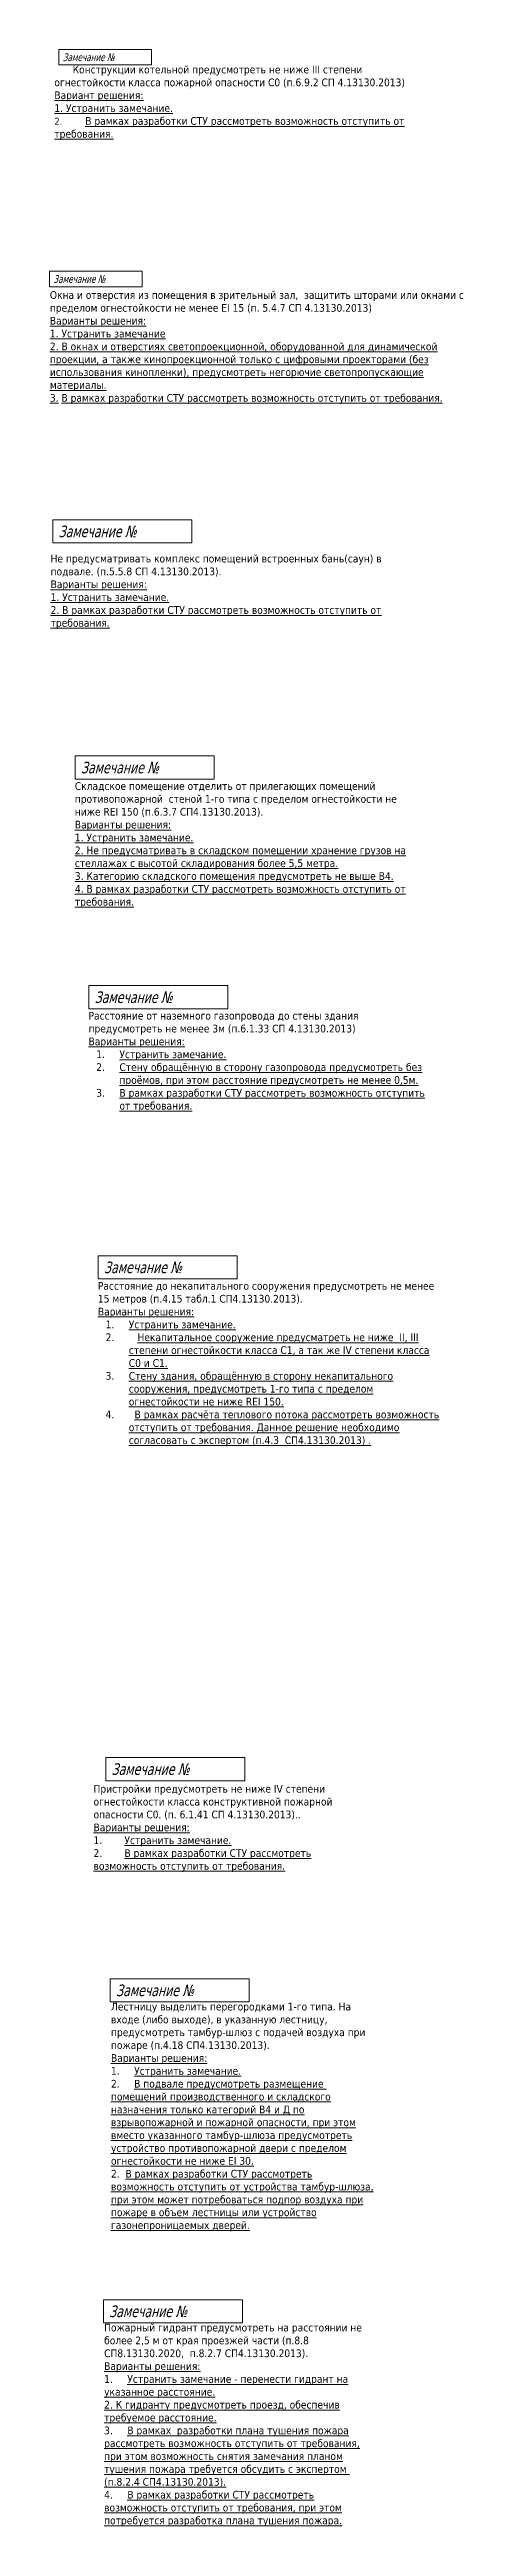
# Model space of a CAD drawing. Header units: millimetres. Extents: x -204396 to 1997851, y -2958255 to 237418.
# Drawn here: x 388876 to 421015, y -1356380 to -1163689 of the extents above; entities that cross this region are included whole.
import ezdxf

# ---------------------------------------------------------------- set-up
doc = ezdxf.new("R2010")
doc.units = ezdxf.units.MM
doc.layers.add('экспертиза', color=1, linetype='Continuous', lineweight=0)
doc.styles.add('ЭКСПЕРТИЗА', font='tahoma.ttf')

msp = doc.modelspace()

# ---------------------------------------------------------------- linework, layer by layer
at = {"layer": 'экспертиза', "ltscale": 777}
for points in [[(389597, -1163689), (396797, -1163689), (396797, -1164889), (389597, -1164889), (389597, -1163689)], [(388876, -1180938), (396076, -1180938), (396076, -1182138), (388876, -1182138), (388876, -1180938)]]:
    msp.add_lwpolyline(points, dxfattribs=at)
at = {"layer": 'экспертиза', "lineweight": 0}
for points in [[(389124, -1200274), (399924, -1200274), (399924, -1202074), (389124, -1202074), (389124, -1200274)], [(390858, -1218645), (401658, -1218645), (401658, -1220445), (390858, -1220445), (390858, -1218645)], [(391922, -1236511), (402722, -1236511), (402722, -1238311), (391922, -1238311), (391922, -1236511)], [(392648, -1257529), (403448, -1257529), (403448, -1259329), (392648, -1259329), (392648, -1257529)], [(393235, -1296562), (404035, -1296562), (404035, -1298362), (393235, -1298362), (393235, -1296562)], [(393584, -1313775), (404384, -1313775), (404384, -1315575), (393584, -1315575), (393584, -1313775)], [(393051, -1338744), (403851, -1338744), (403851, -1340544), (393051, -1340544), (393051, -1338744)]]:
    msp.add_lwpolyline(points, dxfattribs=at)

# ---------------------------------------------------------------- texts
at = {"layer": 'экспертиза', "ltscale": 777, "style": 'ЭКСПЕРТИЗА', "oblique": 14.99998, "width": 0.8}
for p in [(389897, -1164589), (389176, -1181838)]:
    msp.add_text('Замечание №', height=600, dxfattribs=at).set_placement(p)
at = {"layer": 'экспертиза', "lineweight": 0, "style": 'ЭКСПЕРТИЗА', "oblique": 14.99998, "width": 0.8}
for p in [(389574, -1201624), (391308, -1219995), (392372, -1237861), (393098, -1258879), (393685, -1297912), (394034, -1315125), (393501, -1340094)]:
    msp.add_text('Замечание №', height=900, dxfattribs=at).set_placement(p)
at = {"layer": 'экспертиза', "lineweight": 0, "ltscale": 100, "char_height": 600, "attachment_point": 1, "style": 'ЭКСПЕРТИЗА'}
for s, insert, width in [('\\pi1420.002;Конструкции котельной предусмотреть не ниже III степени огнестойкости класса пожарной опасности С0 {\\A1;(п.6.9.2 СП 4.13130.2013)\\P\\pi0;\\L\\C6;Вариант решения:\\P1. Устранить замечание.\\P\\A0;\\H0.91667x;\\l2.^I\\H1.0909x;\\LВ рамках разработки СТУ рассмотреть возможность отступить от требования. }', (389243, -1164944), 29497.18), ('Окна и отверстия из помещения в зрительный зал,  защитить шторами или окнами с пределом огнестойкости не менее EI 15 (п. 5.4.7 СП 4.13130.2013)\\P{\\A1;\\L\\C6;Варианты решения:\\P1. Устранить замечание\\P2. \\A0;В окнах и отверстиях светопроекционной, оборудованной для динамической проекции, а также кинопроекционной только с цифровыми проекторами (без использования кинопленки), предусмотреть негорючие светопропускающие материалы.\\P\\A1;3\\A0;.\\l \\LВ рамках разработки СТУ рассмотреть возможность отступить от требования.}', (388895, -1182485), 32844.9), ('\\pt4800;Складское помещение отделить от прилегающих помещений противопожарной  стеной 1-го типа с пределом огнестойкости не ниже REI 150 (п.6.3.7 СП4.13130.2013).\\P\\ptz;{\\L\\C6;Варианты решения:\\P1. Устранить замечание.\\P2. Не предусматривать в складском помещении хранение грузов на стеллажах с высотой складирования более 5,5 метра.\\P3. Категорию складского помещения предусмотреть не выше В4.\\P\\pt4800;4. В рамках разработки СТУ рассмотреть возможность отступить от требования. }', (390834, -1220685), 26836.95), ('Расстояние от наземного газопровода до стены здания предусмотреть не менее 3м (п.6.1.33 СП 4.13130.2013)\\P{\\L\\C6;Варианты решения:\\P\\pi-1800,l2400,t2400;\\l1.^I\\LУстранить замечание.\\P\\l2.^I\\LСтену обращённую в сторону газопровода предусмотреть без проёмов, при этом расстояние предусмотреть не менее 0,5м.\\P\\l3.^I\\LВ рамках разработки СТУ рассмотреть возможность отступить от требования. }', (391898, -1238551), 26836.95), ('Расстояние до некапитального сооружения предусмотреть не менее 15 метров (п.4.15 табл.1 СП4.13130.2013).\\P{\\L\\C6;Варианты решения:\\P\\pi-1800,l2400,t2400;\\l1.^I\\LУстранить замечание.\\P\\l2.^I\\L   Некапитальное сооружение предусматреть не ниже  II, III степени огнестойкости класса С1, а так же IV степени класса С0 и С1.\\P\\l3.^I\\LСтену здания, обращённую в сторону некапитального сооружения, предусмотреть 1-го типа с пределом огнестойкости не ниже REI 150.\\P\\l4.^I\\L  В рамках расчёта теплового потока рассмотреть возможность отступить от требования. Данное решение необходимо согласовать с экспертом (п.4.3  СП4.13130.2013) .}', (392624, -1259569), 26836.95), ('\\pt1200;Лестницу выделить перегородками 1-го типа. На входе (либо выходе), в указанную лестницу, предусмотреть тамбур-шлюз с подачей воздуха при пожаре (п.4.18 СП4.13130.2013).{\\L\\C6;\\PВарианты решения:\\P\\pt1800;\\l1.^I\\LУстранить замечание.\\P\\l2.^I\\LВ подвале предусмотреть размещение  помещений производственного и складского назначения только категорий В4 и Д по взрывопожарной и пожарной опасности, при этом вместо указанного тамбур-шлюза предусмотреть устройство противопожарной двери с пределом огнестойкости не ниже EI 30.\\P\\pt1200;\\l2.  \\LВ рамках разработки СТУ рассмотреть возможность отступить от устройства тамбур-шлюза, при этом может потребоваться подпор воздуха при пожаре в объем лестницы или устройство газонепроницаемых дверей.}', (393642, -1315637), 20662.21), ('\\pt1200;Пожарный гидрант предусмотреть на расстоянии не более 2,5 м от края проезжей части (п.8.8 СП8.13130.2020,  п.8.2.7 СП4.13130.2013).{\\L\\C6;\\PВарианты решения:\\P\\pt1800;\\l1.^I\\LУстранить замечание - перенести гидрант на указанное расстояние.\\P2. К гидранту предусмотреть проезд, обеспечив требуемое расстояние.\\P\\l3.^I\\LВ рамках  разработки плана тушения пожара рассмотреть возможность отступить от требования, при этом возможность снятия замечания планом тушения пожара требуется обсудить с экспертом  (п.8.2.4 СП4.13130.2013).\\P\\l4.^I\\LВ рамках разработки СТУ рассмотреть возможность отступить от требования, при этом потребуется разработка плана тушения пожара.}', (393110, -1340606), 20662.21)]:
    msp.add_mtext(s, dxfattribs=dict(at, insert=insert, width=width))
at = {"layer": 'экспертиза', "lineweight": 0, "transparency": 33554687, "insert": (388952, -1202989), "char_height": 600, "width": 27214.38, "attachment_point": 1, "style": 'ЭКСПЕРТИЗА'}
msp.add_mtext('Не предусматривать комплекс помещений встроенных бань(саун) в подвале. (п.5.5.8 СП 4.13130.2013). \\P{\\L\\C6;Варианты решения: \\P1. Устранить замечание.\\P2. \\H1x;В рамках разработки СТУ рассмотреть возможность отступить от требования. }', dxfattribs=at)
at = {"layer": 'экспертиза', "lineweight": 0, "ltscale": 100, "transparency": 33554687, "insert": (392287, -1298693), "char_height": 600, "width": 21563.67, "attachment_point": 1, "style": 'ЭКСПЕРТИЗА'}
msp.add_mtext('Пристройки предусмотреть не ниже IV степени огнестойкости класса конструктивной пожарной опасности С0. (п. 6.1.41 СП 4.13130.2013)..\\P{\\L\\C6;Варианты решения: \\P\\pt2400;\\l1.^I\\LУстранить замечание.\\P\\l2.^I\\LВ рамках разработки СТУ рассмотреть возможность отступить от требования.}', dxfattribs=at)

doc.saveas('drawing.dxf')
